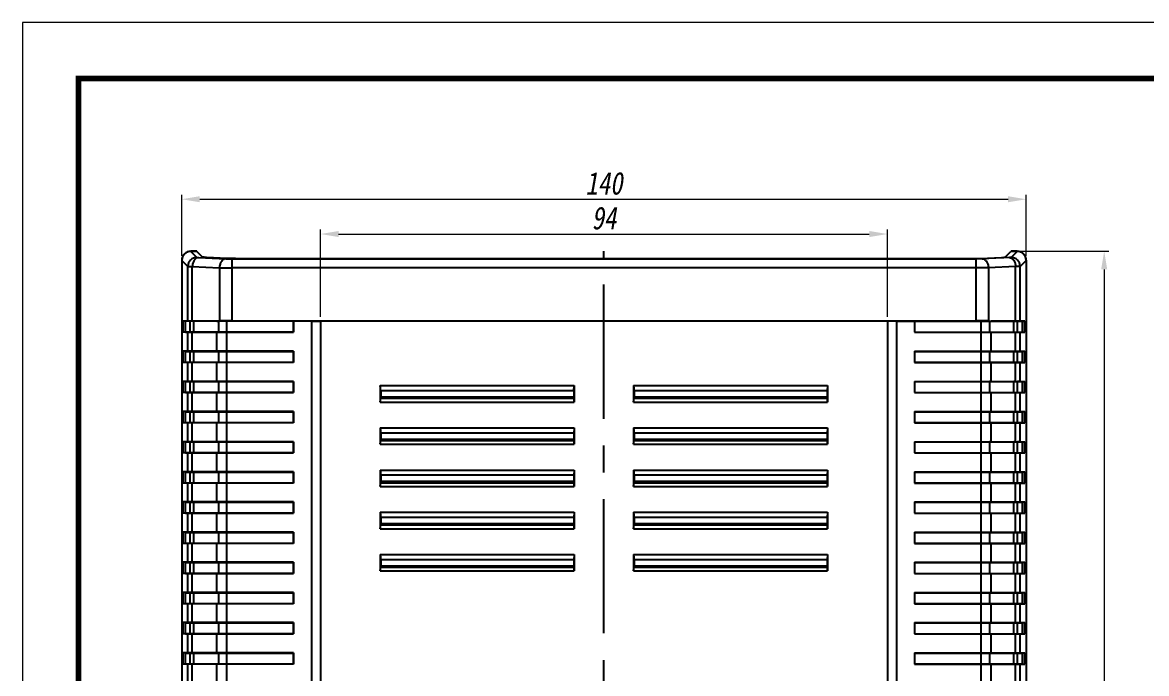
# Model space of a CAD drawing. Header units: millimetres. Extents: x 1518 to 2058, y 69 to 444.
# Drawn here: x 1518.2 to 1704.6, y 335.9 to 443.8 of the extents above; entities that cross this region are included whole.
import ezdxf

# ---------------------------------------------------------------- set-up
doc = ezdxf.new("R2010")
doc.units = ezdxf.units.MM
doc.linetypes.add('CENTER', pattern=[50.8, 31.75, -6.35, 6.35, -6.35])
doc.layers.add('06___PRT_ALL_SURFS', color=7, linetype='Continuous')
doc.layers.add('dim', color=82, linetype='Continuous', lineweight=9)
doc.layers.add('from', color=7, linetype='Continuous', lineweight=13)
doc.styles.add('wuwei', font='simsun.ttc', dxfattribs={"width": 0.8, "oblique": 10})
doc.dimstyles.new('wuwei', dxfattribs={"dimscale": 1.5, "dimtxt": 2.5, "dimasz": 1.5, "dimexe": 0.3, "dimexo": 0.3, "dimgap": 0.5, "dimtad": 1, "dimdsep": 46, "dimtxsty": 'wuwei', "dimcen": 0, "dimclrd": 42, "dimclre": 82, "dimclrt": 82, "dimazin": 2, "dimtfac": 1, "dimtofl": 0, "dimtmove": 0, "dimatfit": 3, "dimfxl": 0, "dimlwd": 5, "dimlwe": 5, "dimarcsym": 0})

# ---------------------------------------------------------------- blocks, each defined once
blk = doc.blocks.new('*D28')
at = {"layer": 'Defpoints', "color": 0}
for p in [(1684.62, 414.54), (1544.62, 404.42), (1684.62, 404.42)]:
    blk.add_point(p, dxfattribs=at)
at = {"layer": 'dim', "color": 82, "lineweight": 5}
for p, q in [((1544.62, 405.17), (1544.62, 415.29)), ((1684.62, 405.17), (1684.62, 415.29))]:
    blk.add_line(p, q, dxfattribs=at)
at = {"layer": 'dim', "color": 42, "lineweight": 5}
blk.add_line((1547.62, 414.54), (1681.62, 414.54), dxfattribs=at)
at = {"layer": 'dim', "color": 42}
for points in [[(1547.62, 415.04), (1547.62, 414.04), (1544.62, 414.54)], [(1681.62, 415.04), (1681.62, 414.04), (1684.62, 414.54)]]:
    blk.add_solid(points, dxfattribs=at)
at = {"layer": 'dim', "color": 82, "insert": (1614.62, 417.16), "char_height": 3.75, "attachment_point": 5, "style": 'wuwei'}
blk.add_mtext('140', dxfattribs=at)
blk = doc.blocks.new('*D29')
at = {"layer": 'Defpoints', "color": 0}
for p in [(1682.13, 405.91), (1682.13, 235.91), (1697.56, 235.91)]:
    blk.add_point(p, dxfattribs=at)
at = {"layer": 'dim', "color": 82, "lineweight": 5}
for p, q in [((1682.88, 405.91), (1698.31, 405.91)), ((1682.88, 235.91), (1698.31, 235.91))]:
    blk.add_line(p, q, dxfattribs=at)
at = {"layer": 'dim', "color": 42, "lineweight": 5}
blk.add_line((1697.56, 402.91), (1697.56, 238.91), dxfattribs=at)
at = {"layer": 'dim', "color": 42}
for points in [[(1697.06, 402.91), (1698.06, 402.91), (1697.56, 405.91)], [(1697.06, 238.91), (1698.06, 238.91), (1697.56, 235.91)]]:
    blk.add_solid(points, dxfattribs=at)
at = {"layer": 'dim', "color": 82, "insert": (1694.93, 320.91), "char_height": 3.75, "attachment_point": 5, "rotation": 90, "style": 'wuwei'}
blk.add_mtext('170', dxfattribs=at)
blk = doc.blocks.new('*D31')
at = {"layer": 'Defpoints', "color": 0}
for p in [(1661.62, 408.77), (1567.62, 394.31), (1661.62, 394.31)]:
    blk.add_point(p, dxfattribs=at)
at = {"layer": 'dim', "color": 82, "lineweight": 5}
for p, q in [((1567.62, 395.06), (1567.62, 409.52)), ((1661.62, 395.06), (1661.62, 409.52))]:
    blk.add_line(p, q, dxfattribs=at)
at = {"layer": 'dim', "color": 42, "lineweight": 5}
blk.add_line((1570.62, 408.77), (1658.62, 408.77), dxfattribs=at)
at = {"layer": 'dim', "color": 42}
for points in [[(1570.62, 409.27), (1570.62, 408.27), (1567.62, 408.77)], [(1658.62, 409.27), (1658.62, 408.27), (1661.62, 408.77)]]:
    blk.add_solid(points, dxfattribs=at)
at = {"layer": 'dim', "color": 82, "insert": (1614.62, 411.4), "char_height": 3.75, "attachment_point": 5, "style": 'wuwei'}
blk.add_mtext('94', dxfattribs=at)

msp = doc.modelspace()

# ---------------------------------------------------------------- linework, layer by layer
at = {"color": 7, "linetype": 'Continuous'}
for p, q in [((1544.625, 404.416), (1544.625, 237.413)), ((1544.647, 404.394), (1545.639, 403.402)), ((1544.647, 404.394), (1544.647, 237.435)), ((1547.123, 405.914), (1546.123, 405.914)), ((1547.144, 405.893), (1546.145, 405.893)), ((1546.145, 405.893), (1547.137, 404.9)), ((1548.094, 404.942), (1547.144, 405.893)), ((1681.155, 404.942), (1682.105, 405.893)), ((1683.105, 405.893), (1682.105, 405.893)), ((1683.105, 405.893), (1682.112, 404.9)), ((1683.126, 405.914), (1682.127, 405.914)), ((1684.603, 404.394), (1683.611, 403.402)), ((1684.603, 404.394), (1684.603, 237.435)), ((1684.625, 404.416), (1684.625, 237.413))]:
    msp.add_line(p, q, dxfattribs=at)
for centre, major_axis, start_param, end_param in [((1546.126, 404.413), (-1.063, 1.063), 5.4987385, 7.0676321), ((1546.148, 404.391), (-1.063, 1.063), -0.7844468, 0.7844468), ((1683.102, 404.391), (1.063, 1.063), -0.7844468, 0.7844468), ((1683.123, 404.413), (1.063, 1.063), -0.4705531, 0.7844468), ((1683.123, 404.413), (1.063, 1.063), -0.7844468, -0.4705531)]:
    msp.add_ellipse(centre, major_axis=major_axis, ratio=0.9980992, start_param=start_param, end_param=end_param, dxfattribs=at)
at = {"layer": '06___PRT_ALL_SURFS', "color": 7, "linetype": 'Continuous'}
for p, q in [((1547.414, 404.874), (1551.922, 404.685)), ((1552.182, 404.738), (1548.71, 404.883)), ((1552.959, 404.667), (1676.291, 404.667)), ((1552.959, 404.667), (1552.959, 394.402)), ((1553.566, 404.714), (1675.683, 404.714)), ((1676.291, 404.667), (1676.291, 394.402)), ((1677.067, 404.738), (1680.539, 404.883)), ((1681.836, 404.874), (1677.328, 404.685)), ((1545.639, 394.349), (1545.639, 403.402)), ((1546.377, 403.375), (1550.885, 403.187)), ((1546.377, 394.35), (1546.377, 403.375)), ((1550.885, 403.187), (1550.885, 394.357)), ((1676.291, 403.169), (1552.959, 403.169)), ((1682.873, 403.375), (1678.365, 403.187)), ((1678.365, 403.187), (1678.365, 394.357)), ((1682.873, 394.35), (1682.873, 403.375)), ((1683.611, 394.349), (1683.611, 403.402)), ((1550.433, 394.35), (1544.843, 394.349)), ((1545.243, 394.314), (1544.843, 394.349)), ((1544.843, 392.479), (1544.843, 394.349)), ((1563.125, 394.314), (1545.243, 394.314)), ((1545.243, 392.514), (1545.243, 394.314)), ((1546.038, 394.314), (1545.639, 394.349)), ((1546.038, 392.514), (1546.038, 394.314)), ((1546.653, 394.314), (1546.375, 394.35)), ((1546.653, 392.514), (1546.653, 394.314)), ((1550.711, 394.314), (1550.433, 394.35)), ((1550.711, 394.314), (1550.711, 392.514)), ((1552.094, 247.438), (1552.094, 394.391)), ((1552.959, 394.402), (1676.291, 394.402)), ((1563.125, 394.314), (1563.16, 394.349)), ((1563.125, 394.314), (1563.125, 392.514)), ((1566.125, 394.349), (1563.16, 394.349)), ((1563.16, 394.349), (1563.16, 392.479)), ((1566.125, 394.349), (1567.625, 394.314)), ((1566.125, 394.349), (1566.125, 247.479)), ((1661.625, 394.314), (1567.625, 394.314)), ((1567.625, 394.314), (1567.625, 247.514)), ((1663.125, 394.349), (1661.625, 394.314)), ((1661.625, 394.314), (1661.625, 247.514)), ((1663.125, 394.349), (1666.09, 394.349)), ((1663.125, 394.349), (1663.125, 247.479)), ((1666.125, 394.314), (1666.09, 394.349)), ((1666.09, 394.349), (1666.09, 392.479)), ((1666.125, 394.314), (1684.007, 394.314)), ((1666.125, 394.314), (1666.125, 392.514)), ((1677.156, 247.438), (1677.156, 394.391)), ((1678.539, 394.314), (1678.817, 394.35)), ((1678.539, 394.314), (1678.539, 392.514)), ((1684.407, 394.349), (1678.817, 394.35)), ((1682.597, 394.314), (1682.875, 394.35)), ((1682.597, 392.514), (1682.597, 394.314)), ((1683.212, 394.314), (1683.611, 394.349)), ((1683.212, 392.514), (1683.212, 394.314)), ((1684.007, 394.314), (1684.407, 394.349)), ((1684.007, 392.514), (1684.007, 394.314)), ((1684.407, 392.479), (1684.407, 394.349)), ((1545.243, 392.514), (1544.843, 392.479)), ((1546.376, 392.479), (1544.843, 392.479)), ((1545.243, 392.514), (1563.125, 392.514)), ((1546.038, 392.514), (1545.639, 392.479)), ((1545.639, 389.349), (1545.639, 392.479)), ((1546.653, 392.514), (1546.376, 392.479)), ((1563.16, 392.479), (1546.376, 392.479)), ((1546.376, 389.349), (1546.376, 392.479)), ((1550.711, 392.514), (1550.434, 392.479)), ((1550.434, 389.349), (1550.434, 392.479)), ((1563.125, 392.514), (1563.16, 392.479)), ((1666.125, 392.514), (1666.09, 392.479)), ((1666.09, 392.479), (1682.873, 392.479)), ((1666.125, 392.514), (1684.007, 392.514)), ((1678.539, 392.514), (1678.815, 392.479)), ((1678.815, 389.349), (1678.815, 392.479)), ((1682.597, 392.514), (1682.873, 392.479)), ((1682.873, 392.479), (1684.407, 392.479)), ((1682.873, 389.349), (1682.873, 392.479)), ((1683.212, 392.514), (1683.611, 392.479)), ((1683.611, 389.349), (1683.611, 392.479)), ((1684.007, 392.514), (1684.407, 392.479)), ((1546.376, 389.349), (1544.843, 389.349)), ((1545.243, 389.314), (1544.843, 389.349)), ((1544.843, 387.479), (1544.843, 389.349)), ((1545.243, 389.314), (1563.125, 389.314)), ((1545.243, 387.514), (1545.243, 389.314)), ((1545.639, 389.349), (1546.038, 389.314)), ((1546.038, 387.514), (1546.038, 389.314)), ((1563.16, 389.349), (1546.376, 389.349)), ((1546.376, 389.349), (1546.653, 389.314)), ((1546.653, 387.514), (1546.653, 389.314)), ((1550.434, 389.349), (1550.711, 389.314)), ((1550.711, 389.314), (1550.711, 387.514)), ((1563.16, 389.349), (1563.125, 389.314)), ((1563.125, 389.314), (1563.125, 387.514)), ((1563.16, 389.349), (1563.16, 387.479)), ((1666.09, 389.349), (1666.125, 389.314)), ((1666.09, 389.349), (1682.873, 389.349)), ((1666.09, 389.349), (1666.09, 387.479)), ((1666.125, 389.314), (1684.007, 389.314)), ((1666.125, 389.314), (1666.125, 387.514)), ((1678.815, 389.349), (1678.539, 389.314)), ((1678.539, 389.314), (1678.539, 387.514)), ((1682.873, 389.349), (1682.597, 389.314)), ((1682.597, 387.514), (1682.597, 389.314)), ((1682.873, 389.349), (1684.407, 389.349)), ((1683.611, 389.349), (1683.212, 389.314)), ((1683.212, 387.514), (1683.212, 389.314)), ((1684.007, 389.314), (1684.407, 389.349)), ((1684.007, 387.514), (1684.007, 389.314)), ((1684.407, 387.479), (1684.407, 389.349)), ((1545.243, 387.514), (1544.843, 387.479)), ((1546.376, 387.479), (1544.843, 387.479)), ((1545.243, 387.514), (1563.125, 387.514)), ((1546.038, 387.514), (1545.639, 387.479)), ((1545.639, 384.349), (1545.639, 387.479)), ((1546.653, 387.514), (1546.376, 387.479)), ((1563.16, 387.479), (1546.376, 387.479)), ((1546.376, 384.349), (1546.376, 387.479)), ((1550.711, 387.514), (1550.434, 387.479)), ((1550.434, 384.349), (1550.434, 387.479)), ((1563.125, 387.514), (1563.16, 387.479)), ((1666.125, 387.514), (1666.09, 387.479)), ((1666.09, 387.479), (1682.873, 387.479)), ((1666.125, 387.514), (1684.007, 387.514)), ((1678.539, 387.514), (1678.815, 387.479)), ((1678.815, 384.349), (1678.815, 387.479)), ((1682.597, 387.514), (1682.873, 387.479)), ((1682.873, 384.349), (1682.873, 387.479)), ((1682.873, 387.479), (1684.407, 387.479)), ((1683.212, 387.514), (1683.611, 387.479)), ((1683.611, 384.349), (1683.611, 387.479)), ((1684.007, 387.514), (1684.407, 387.479)), ((1546.376, 384.349), (1544.843, 384.349)), ((1545.243, 384.314), (1544.843, 384.349)), ((1544.843, 382.479), (1544.843, 384.349)), ((1545.243, 384.314), (1563.125, 384.314)), ((1545.243, 382.514), (1545.243, 384.314)), ((1545.639, 384.349), (1546.038, 384.314)), ((1546.038, 382.514), (1546.038, 384.314)), ((1563.16, 384.349), (1546.376, 384.349)), ((1546.376, 384.349), (1546.653, 384.314)), ((1546.653, 382.514), (1546.653, 384.314)), ((1550.434, 384.349), (1550.711, 384.314)), ((1550.711, 384.314), (1550.711, 382.514)), ((1563.16, 384.349), (1563.125, 384.314)), ((1563.125, 384.314), (1563.125, 382.514)), ((1563.16, 384.349), (1563.16, 382.479)), ((1666.09, 384.349), (1666.125, 384.314)), ((1666.09, 384.349), (1682.873, 384.349)), ((1666.09, 384.349), (1666.09, 382.479)), ((1666.125, 384.314), (1684.007, 384.314)), ((1666.125, 384.314), (1666.125, 382.514)), ((1678.815, 384.349), (1678.539, 384.314)), ((1678.539, 384.314), (1678.539, 382.514)), ((1682.873, 384.349), (1682.597, 384.314)), ((1682.597, 382.514), (1682.597, 384.314)), ((1682.873, 384.349), (1684.407, 384.349)), ((1683.611, 384.349), (1683.212, 384.314)), ((1683.212, 382.514), (1683.212, 384.314)), ((1684.007, 384.314), (1684.407, 384.349)), ((1684.007, 382.514), (1684.007, 384.314)), ((1684.407, 382.479), (1684.407, 384.349)), ((1545.243, 382.514), (1544.843, 382.479)), ((1546.376, 382.479), (1544.843, 382.479)), ((1545.243, 382.514), (1563.125, 382.514)), ((1546.038, 382.514), (1545.639, 382.479)), ((1545.639, 379.349), (1545.639, 382.479)), ((1546.653, 382.514), (1546.376, 382.479)), ((1563.16, 382.479), (1546.376, 382.479)), ((1546.376, 379.349), (1546.376, 382.479)), ((1550.711, 382.514), (1550.434, 382.479)), ((1550.434, 379.349), (1550.434, 382.479)), ((1563.125, 382.514), (1563.16, 382.479)), ((1577.546, 383.646), (1609.704, 383.646)), ((1577.625, 382.78), (1577.546, 383.646)), ((1577.546, 383.646), (1577.546, 380.914)), ((1609.625, 382.78), (1577.625, 382.78)), ((1577.625, 382.78), (1577.625, 381.78)), ((1609.625, 382.78), (1609.704, 383.646)), ((1609.625, 382.78), (1609.625, 381.78)), ((1609.704, 383.646), (1609.704, 380.914)), ((1619.546, 383.646), (1651.704, 383.646)), ((1619.546, 383.646), (1619.625, 382.78)), ((1619.546, 383.646), (1619.546, 380.914)), ((1651.625, 382.78), (1619.625, 382.78)), ((1619.625, 382.78), (1619.625, 381.78)), ((1651.704, 383.646), (1651.625, 382.78)), ((1651.625, 382.78), (1651.625, 381.78)), ((1651.704, 383.646), (1651.704, 380.914)), ((1666.125, 382.514), (1666.09, 382.479)), ((1666.09, 382.479), (1682.873, 382.479)), ((1666.125, 382.514), (1684.007, 382.514)), ((1678.539, 382.514), (1678.815, 382.479)), ((1678.815, 379.349), (1678.815, 382.479)), ((1682.597, 382.514), (1682.873, 382.479)), ((1682.873, 379.349), (1682.873, 382.479)), ((1682.873, 382.479), (1684.407, 382.479)), ((1683.212, 382.514), (1683.611, 382.479)), ((1683.611, 379.349), (1683.611, 382.479)), ((1684.007, 382.514), (1684.407, 382.479)), ((1577.546, 380.914), (1577.625, 381.78)), ((1577.546, 380.914), (1609.704, 380.914)), ((1577.625, 381.492), (1577.612, 381.636)), ((1577.625, 381.78), (1609.625, 381.78)), ((1609.625, 381.492), (1577.625, 381.492)), ((1609.704, 380.914), (1609.625, 381.78)), ((1609.625, 381.492), (1609.638, 381.636)), ((1619.546, 380.914), (1619.625, 381.78)), ((1619.546, 380.914), (1651.704, 380.914)), ((1619.625, 381.492), (1619.612, 381.636)), ((1619.625, 381.78), (1651.625, 381.78)), ((1651.651, 381.492), (1619.625, 381.492)), ((1651.704, 380.914), (1651.625, 381.78)), ((1546.376, 379.349), (1544.843, 379.349)), ((1545.243, 379.314), (1544.843, 379.349)), ((1544.843, 377.479), (1544.843, 379.349)), ((1545.243, 379.314), (1563.125, 379.314)), ((1545.243, 377.514), (1545.243, 379.314)), ((1545.639, 379.349), (1546.038, 379.314)), ((1546.038, 377.514), (1546.038, 379.314)), ((1563.16, 379.349), (1546.376, 379.349)), ((1546.376, 379.349), (1546.653, 379.314)), ((1546.653, 377.514), (1546.653, 379.314)), ((1550.434, 379.349), (1550.711, 379.314)), ((1550.711, 379.314), (1550.711, 377.514)), ((1563.16, 379.349), (1563.125, 379.314)), ((1563.125, 379.314), (1563.125, 377.514)), ((1563.16, 379.349), (1563.16, 377.479)), ((1666.09, 379.349), (1666.125, 379.314)), ((1666.09, 379.349), (1682.873, 379.349)), ((1666.09, 379.349), (1666.09, 377.479)), ((1666.125, 379.314), (1684.007, 379.314)), ((1666.125, 379.314), (1666.125, 377.514)), ((1678.815, 379.349), (1678.539, 379.314)), ((1678.539, 379.314), (1678.539, 377.514)), ((1682.873, 379.349), (1682.597, 379.314)), ((1682.597, 377.514), (1682.597, 379.314)), ((1682.873, 379.349), (1684.407, 379.349)), ((1683.611, 379.349), (1683.212, 379.314)), ((1683.212, 377.514), (1683.212, 379.314)), ((1684.007, 379.314), (1684.407, 379.349)), ((1684.007, 377.514), (1684.007, 379.314)), ((1684.407, 377.479), (1684.407, 379.349)), ((1545.243, 377.514), (1544.843, 377.479)), ((1546.376, 377.479), (1544.843, 377.479)), ((1545.243, 377.514), (1563.125, 377.514)), ((1546.038, 377.514), (1545.639, 377.479)), ((1545.639, 374.349), (1545.639, 377.479)), ((1546.653, 377.514), (1546.376, 377.479)), ((1563.16, 377.479), (1546.376, 377.479)), ((1546.376, 374.349), (1546.376, 377.479)), ((1550.711, 377.514), (1550.434, 377.479)), ((1550.434, 374.349), (1550.434, 377.479)), ((1563.125, 377.514), (1563.16, 377.479)), ((1577.546, 376.646), (1609.704, 376.646)), ((1577.546, 376.646), (1577.625, 375.78)), ((1577.546, 376.646), (1577.546, 373.914)), ((1609.704, 376.646), (1609.625, 375.78)), ((1609.704, 376.646), (1609.704, 373.914)), ((1619.546, 376.646), (1651.704, 376.646)), ((1619.546, 376.646), (1619.625, 375.78)), ((1619.546, 376.646), (1619.546, 373.914)), ((1651.704, 376.646), (1651.625, 375.78)), ((1651.704, 376.646), (1651.704, 373.914)), ((1666.125, 377.514), (1666.09, 377.479)), ((1666.09, 377.479), (1682.873, 377.479)), ((1666.125, 377.514), (1684.007, 377.514)), ((1678.539, 377.514), (1678.815, 377.479)), ((1678.815, 374.349), (1678.815, 377.479)), ((1682.597, 377.514), (1682.873, 377.479)), ((1682.873, 374.349), (1682.873, 377.479)), ((1682.873, 377.479), (1684.407, 377.479)), ((1683.212, 377.514), (1683.611, 377.479)), ((1683.611, 374.349), (1683.611, 377.479)), ((1684.007, 377.514), (1684.407, 377.479)), ((1577.546, 373.914), (1577.625, 374.78)), ((1577.625, 374.492), (1577.612, 374.636)), ((1609.625, 375.78), (1577.625, 375.78)), ((1577.625, 375.78), (1577.625, 374.78)), ((1577.625, 374.78), (1609.625, 374.78)), ((1609.625, 375.78), (1609.625, 374.78)), ((1609.704, 373.914), (1609.625, 374.78)), ((1619.546, 373.914), (1619.625, 374.78)), ((1619.625, 374.492), (1619.612, 374.636)), ((1651.625, 375.78), (1619.625, 375.78)), ((1619.625, 375.78), (1619.625, 374.78)), ((1619.625, 374.78), (1651.625, 374.78)), ((1651.625, 375.78), (1651.625, 374.78)), ((1651.704, 373.914), (1651.625, 374.78)), ((1546.376, 374.349), (1544.843, 374.349)), ((1545.243, 374.314), (1544.843, 374.349)), ((1544.843, 372.479), (1544.843, 374.349)), ((1545.243, 374.314), (1563.125, 374.314)), ((1545.243, 372.514), (1545.243, 374.314)), ((1545.639, 374.349), (1546.038, 374.314)), ((1546.038, 372.514), (1546.038, 374.314)), ((1563.16, 374.349), (1546.376, 374.349)), ((1546.376, 374.349), (1546.653, 374.314)), ((1546.653, 372.514), (1546.653, 374.314)), ((1550.434, 374.349), (1550.711, 374.314)), ((1550.711, 374.314), (1550.711, 372.514)), ((1563.16, 374.349), (1563.125, 374.314)), ((1563.125, 374.314), (1563.125, 372.514)), ((1563.16, 374.349), (1563.16, 372.479)), ((1577.546, 373.914), (1609.704, 373.914)), ((1609.651, 374.492), (1577.625, 374.492)), ((1619.546, 373.914), (1651.704, 373.914)), ((1651.651, 374.492), (1619.625, 374.492)), ((1666.09, 374.349), (1666.125, 374.314)), ((1666.09, 374.349), (1682.873, 374.349)), ((1666.09, 374.349), (1666.09, 372.479)), ((1666.125, 374.314), (1684.007, 374.314)), ((1666.125, 374.314), (1666.125, 372.514)), ((1678.815, 374.349), (1678.539, 374.314)), ((1678.539, 374.314), (1678.539, 372.514)), ((1682.873, 374.349), (1682.597, 374.314)), ((1682.597, 372.514), (1682.597, 374.314)), ((1682.873, 374.349), (1684.407, 374.349)), ((1683.611, 374.349), (1683.212, 374.314)), ((1683.212, 372.514), (1683.212, 374.314)), ((1684.007, 374.314), (1684.407, 374.349)), ((1684.007, 372.514), (1684.007, 374.314)), ((1684.407, 372.479), (1684.407, 374.349)), ((1545.243, 372.514), (1544.843, 372.479)), ((1546.376, 372.479), (1544.843, 372.479)), ((1545.243, 372.514), (1563.125, 372.514)), ((1546.038, 372.514), (1545.639, 372.479)), ((1545.639, 369.349), (1545.639, 372.479)), ((1546.653, 372.514), (1546.376, 372.479)), ((1563.16, 372.479), (1546.376, 372.479)), ((1546.376, 369.349), (1546.376, 372.479)), ((1550.711, 372.514), (1550.434, 372.479)), ((1550.434, 369.349), (1550.434, 372.479)), ((1563.125, 372.514), (1563.16, 372.479)), ((1666.125, 372.514), (1666.09, 372.479)), ((1666.09, 372.479), (1682.873, 372.479)), ((1666.125, 372.514), (1684.007, 372.514)), ((1678.539, 372.514), (1678.815, 372.479)), ((1678.815, 369.349), (1678.815, 372.479)), ((1682.597, 372.514), (1682.873, 372.479)), ((1682.873, 369.349), (1682.873, 372.479)), ((1682.873, 372.479), (1684.407, 372.479)), ((1683.212, 372.514), (1683.611, 372.479)), ((1683.611, 369.349), (1683.611, 372.479)), ((1684.007, 372.514), (1684.407, 372.479)), ((1546.376, 369.349), (1544.843, 369.349)), ((1545.243, 369.314), (1544.843, 369.349)), ((1544.843, 367.479), (1544.843, 369.349)), ((1545.243, 369.314), (1563.125, 369.314)), ((1545.243, 367.514), (1545.243, 369.314)), ((1545.639, 369.349), (1546.038, 369.314)), ((1546.038, 367.514), (1546.038, 369.314)), ((1563.16, 369.349), (1546.376, 369.349)), ((1546.376, 369.349), (1546.653, 369.314)), ((1546.653, 367.514), (1546.653, 369.314)), ((1550.434, 369.349), (1550.711, 369.314)), ((1550.711, 369.314), (1550.711, 367.514)), ((1563.16, 369.349), (1563.125, 369.314)), ((1563.125, 369.314), (1563.125, 367.514)), ((1563.16, 369.349), (1563.16, 367.479)), ((1577.546, 369.646), (1609.704, 369.646)), ((1577.546, 369.646), (1577.625, 368.78)), ((1577.546, 369.646), (1577.546, 366.914)), ((1609.704, 369.646), (1609.625, 368.78)), ((1609.704, 369.646), (1609.704, 366.914)), ((1619.546, 369.646), (1651.704, 369.646)), ((1619.546, 369.646), (1619.625, 368.78)), ((1619.546, 369.646), (1619.546, 366.914)), ((1651.704, 369.646), (1651.625, 368.78)), ((1651.704, 369.646), (1651.704, 366.914)), ((1666.09, 369.349), (1666.125, 369.314)), ((1666.09, 369.349), (1682.873, 369.349)), ((1666.09, 369.349), (1666.09, 367.479)), ((1666.125, 369.314), (1684.007, 369.314)), ((1666.125, 369.314), (1666.125, 367.514)), ((1678.815, 369.349), (1678.539, 369.314)), ((1678.539, 369.314), (1678.539, 367.514)), ((1682.873, 369.349), (1682.597, 369.314)), ((1682.597, 367.514), (1682.597, 369.314)), ((1682.873, 369.349), (1684.407, 369.349)), ((1683.611, 369.349), (1683.212, 369.314)), ((1683.212, 367.514), (1683.212, 369.314)), ((1684.007, 369.314), (1684.407, 369.349)), ((1684.007, 367.514), (1684.007, 369.314)), ((1684.407, 367.479), (1684.407, 369.349)), ((1545.243, 367.514), (1544.843, 367.479)), ((1546.376, 367.479), (1544.843, 367.479)), ((1545.243, 367.514), (1563.125, 367.514)), ((1546.038, 367.514), (1545.639, 367.479)), ((1545.639, 364.349), (1545.639, 367.479)), ((1546.653, 367.514), (1546.376, 367.479)), ((1563.16, 367.479), (1546.376, 367.479)), ((1546.376, 364.349), (1546.376, 367.479)), ((1550.711, 367.514), (1550.434, 367.479)), ((1550.434, 364.349), (1550.434, 367.479)), ((1563.125, 367.514), (1563.16, 367.479)), ((1577.546, 366.914), (1577.625, 367.78)), ((1577.625, 367.492), (1577.612, 367.636)), ((1609.625, 368.78), (1577.625, 368.78)), ((1577.625, 368.78), (1577.625, 367.78)), ((1577.625, 367.78), (1609.625, 367.78)), ((1609.651, 367.492), (1577.625, 367.492)), ((1609.625, 368.78), (1609.625, 367.78)), ((1609.704, 366.914), (1609.625, 367.78)), ((1619.546, 366.914), (1619.625, 367.78)), ((1619.625, 367.492), (1619.612, 367.636)), ((1651.625, 368.78), (1619.625, 368.78)), ((1619.625, 368.78), (1619.625, 367.78)), ((1619.625, 367.78), (1651.625, 367.78)), ((1651.651, 367.492), (1619.625, 367.492)), ((1651.625, 368.78), (1651.625, 367.78)), ((1651.704, 366.914), (1651.625, 367.78)), ((1666.125, 367.514), (1666.09, 367.479)), ((1666.09, 367.479), (1682.873, 367.479)), ((1666.125, 367.514), (1684.007, 367.514)), ((1678.539, 367.514), (1678.815, 367.479)), ((1678.815, 364.349), (1678.815, 367.479)), ((1682.597, 367.514), (1682.873, 367.479)), ((1682.873, 364.349), (1682.873, 367.479)), ((1682.873, 367.479), (1684.407, 367.479)), ((1683.212, 367.514), (1683.611, 367.479)), ((1683.611, 364.349), (1683.611, 367.479)), ((1684.007, 367.514), (1684.407, 367.479)), ((1577.546, 366.914), (1609.704, 366.914)), ((1619.546, 366.914), (1651.704, 366.914)), ((1546.376, 364.349), (1544.843, 364.349)), ((1545.243, 364.314), (1544.843, 364.349)), ((1544.843, 362.479), (1544.843, 364.349)), ((1545.243, 364.314), (1563.125, 364.314)), ((1545.243, 362.514), (1545.243, 364.314)), ((1545.639, 364.349), (1546.038, 364.314)), ((1546.038, 362.514), (1546.038, 364.314)), ((1563.16, 364.349), (1546.376, 364.349)), ((1546.376, 364.349), (1546.653, 364.314)), ((1546.653, 362.514), (1546.653, 364.314)), ((1550.434, 364.349), (1550.711, 364.314)), ((1550.711, 364.314), (1550.711, 362.514)), ((1563.16, 364.349), (1563.125, 364.314)), ((1563.125, 364.314), (1563.125, 362.514)), ((1563.16, 364.349), (1563.16, 362.479)), ((1666.09, 364.349), (1666.125, 364.314)), ((1666.09, 364.349), (1666.09, 362.479)), ((1666.09, 364.349), (1682.873, 364.349)), ((1666.125, 364.314), (1666.125, 362.514)), ((1666.125, 364.314), (1684.007, 364.314)), ((1678.815, 364.349), (1678.539, 364.314)), ((1678.539, 364.314), (1678.539, 362.514)), ((1682.873, 364.349), (1682.597, 364.314)), ((1682.597, 362.514), (1682.597, 364.314)), ((1682.873, 364.349), (1684.407, 364.349)), ((1683.611, 364.349), (1683.212, 364.314)), ((1683.212, 362.514), (1683.212, 364.314)), ((1684.007, 364.314), (1684.407, 364.349)), ((1684.007, 362.514), (1684.007, 364.314)), ((1684.407, 362.479), (1684.407, 364.349)), ((1545.243, 362.514), (1544.843, 362.479)), ((1546.376, 362.479), (1544.843, 362.479)), ((1545.243, 362.514), (1563.125, 362.514)), ((1546.038, 362.514), (1545.639, 362.479)), ((1545.639, 359.349), (1545.639, 362.479)), ((1546.653, 362.514), (1546.376, 362.479)), ((1563.16, 362.479), (1546.376, 362.479)), ((1546.376, 359.349), (1546.376, 362.479)), ((1550.711, 362.514), (1550.434, 362.479)), ((1550.434, 359.349), (1550.434, 362.479)), ((1563.125, 362.514), (1563.16, 362.479)), ((1577.546, 362.646), (1609.704, 362.646)), ((1577.546, 362.646), (1577.625, 361.78)), ((1577.546, 362.646), (1577.546, 359.914)), ((1609.625, 361.78), (1577.625, 361.78)), ((1577.625, 361.78), (1577.625, 360.78)), ((1609.704, 362.646), (1609.625, 361.78)), ((1609.625, 361.78), (1609.625, 360.78)), ((1609.704, 362.646), (1609.704, 359.914)), ((1619.546, 362.646), (1651.704, 362.646)), ((1619.546, 362.646), (1619.625, 361.78)), ((1619.546, 362.646), (1619.546, 359.914)), ((1651.625, 361.78), (1619.625, 361.78)), ((1619.625, 361.78), (1619.625, 360.78)), ((1651.704, 362.646), (1651.625, 361.78)), ((1651.625, 361.78), (1651.625, 360.78)), ((1651.704, 362.646), (1651.704, 359.914)), ((1666.125, 362.514), (1666.09, 362.479)), ((1666.09, 362.479), (1682.873, 362.479)), ((1666.125, 362.514), (1684.007, 362.514)), ((1678.539, 362.514), (1678.815, 362.479)), ((1678.815, 359.349), (1678.815, 362.479)), ((1682.597, 362.514), (1682.873, 362.479)), ((1682.873, 359.349), (1682.873, 362.479)), ((1682.873, 362.479), (1684.407, 362.479)), ((1683.212, 362.514), (1683.611, 362.479)), ((1683.611, 359.349), (1683.611, 362.479)), ((1684.007, 362.514), (1684.407, 362.479)), ((1577.546, 359.914), (1577.625, 360.78)), ((1577.546, 359.914), (1609.704, 359.914)), ((1577.625, 360.492), (1577.612, 360.636)), ((1577.625, 360.78), (1609.625, 360.78)), ((1609.651, 360.492), (1577.625, 360.492)), ((1609.704, 359.914), (1609.625, 360.78)), ((1619.546, 359.914), (1619.625, 360.78)), ((1619.546, 359.914), (1651.704, 359.914)), ((1619.625, 360.492), (1619.612, 360.636)), ((1619.625, 360.78), (1651.625, 360.78)), ((1651.651, 360.492), (1619.625, 360.492)), ((1651.704, 359.914), (1651.625, 360.78)), ((1546.376, 359.349), (1544.843, 359.349)), ((1545.243, 359.314), (1544.843, 359.349)), ((1544.843, 357.479), (1544.843, 359.349)), ((1545.243, 359.314), (1563.125, 359.314)), ((1545.243, 357.514), (1545.243, 359.314)), ((1545.639, 359.349), (1546.038, 359.314)), ((1546.038, 357.514), (1546.038, 359.314)), ((1563.16, 359.349), (1546.376, 359.349)), ((1546.376, 359.349), (1546.653, 359.314)), ((1546.653, 357.514), (1546.653, 359.314)), ((1550.434, 359.349), (1550.711, 359.314)), ((1550.711, 359.314), (1550.711, 357.514)), ((1563.16, 359.349), (1563.125, 359.314)), ((1563.125, 359.314), (1563.125, 357.514)), ((1563.16, 359.349), (1563.16, 357.479)), ((1666.09, 359.349), (1666.125, 359.314)), ((1666.09, 359.349), (1666.09, 357.479)), ((1666.09, 359.349), (1682.873, 359.349)), ((1666.125, 359.314), (1666.125, 357.514)), ((1666.125, 359.314), (1684.007, 359.314)), ((1678.815, 359.349), (1678.539, 359.314)), ((1678.539, 359.314), (1678.539, 357.514)), ((1682.873, 359.349), (1682.597, 359.314)), ((1682.597, 357.514), (1682.597, 359.314)), ((1682.873, 359.349), (1684.407, 359.349)), ((1683.611, 359.349), (1683.212, 359.314)), ((1683.212, 357.514), (1683.212, 359.314)), ((1684.007, 359.314), (1684.407, 359.349)), ((1684.007, 357.514), (1684.007, 359.314)), ((1684.407, 357.479), (1684.407, 359.349)), ((1545.243, 357.514), (1544.843, 357.479)), ((1546.376, 357.479), (1544.843, 357.479)), ((1545.243, 357.514), (1563.125, 357.514)), ((1546.038, 357.514), (1545.639, 357.479)), ((1545.639, 354.349), (1545.639, 357.479)), ((1546.653, 357.514), (1546.376, 357.479)), ((1563.16, 357.479), (1546.376, 357.479)), ((1546.376, 354.349), (1546.376, 357.479)), ((1550.711, 357.514), (1550.434, 357.479)), ((1550.434, 354.349), (1550.434, 357.479)), ((1563.125, 357.514), (1563.16, 357.479)), ((1666.125, 357.514), (1666.09, 357.479)), ((1666.09, 357.479), (1682.873, 357.479)), ((1666.125, 357.514), (1684.007, 357.514)), ((1678.539, 357.514), (1678.815, 357.479)), ((1678.815, 354.349), (1678.815, 357.479)), ((1682.597, 357.514), (1682.873, 357.479)), ((1682.873, 354.349), (1682.873, 357.479)), ((1682.873, 357.479), (1684.407, 357.479)), ((1683.212, 357.514), (1683.611, 357.479)), ((1683.611, 354.349), (1683.611, 357.479)), ((1684.007, 357.514), (1684.407, 357.479)), ((1546.376, 354.349), (1544.843, 354.349)), ((1545.243, 354.314), (1544.843, 354.349)), ((1544.843, 352.479), (1544.843, 354.349)), ((1545.243, 354.314), (1563.125, 354.314)), ((1545.243, 352.514), (1545.243, 354.314)), ((1545.639, 354.349), (1546.038, 354.314)), ((1546.038, 352.514), (1546.038, 354.314)), ((1563.16, 354.349), (1546.376, 354.349)), ((1546.376, 354.349), (1546.653, 354.314)), ((1546.653, 352.514), (1546.653, 354.314)), ((1550.434, 354.349), (1550.711, 354.314)), ((1550.711, 354.314), (1550.711, 352.514)), ((1563.16, 354.349), (1563.125, 354.314)), ((1563.125, 354.314), (1563.125, 352.514)), ((1563.16, 354.349), (1563.16, 352.479)), ((1577.546, 355.646), (1609.704, 355.646)), ((1577.546, 355.646), (1577.625, 354.78)), ((1577.546, 355.646), (1577.546, 352.914)), ((1609.625, 354.78), (1577.625, 354.78)), ((1577.625, 354.78), (1577.625, 353.78)), ((1609.704, 355.646), (1609.625, 354.78)), ((1609.625, 354.78), (1609.625, 353.78)), ((1609.704, 355.646), (1609.704, 352.914)), ((1619.546, 355.646), (1651.704, 355.646)), ((1619.546, 355.646), (1619.546, 352.914)), ((1619.546, 355.646), (1619.625, 354.78)), ((1651.625, 354.78), (1619.625, 354.78)), ((1619.625, 354.78), (1619.625, 353.78)), ((1651.704, 355.646), (1651.625, 354.78)), ((1651.625, 354.78), (1651.625, 353.78)), ((1651.704, 355.646), (1651.704, 352.914)), ((1666.09, 354.349), (1666.125, 354.314)), ((1666.09, 354.349), (1666.09, 352.479)), ((1666.09, 354.349), (1682.873, 354.349)), ((1666.125, 354.314), (1666.125, 352.514)), ((1666.125, 354.314), (1684.007, 354.314)), ((1678.815, 354.349), (1678.539, 354.314)), ((1678.539, 354.314), (1678.539, 352.514)), ((1682.873, 354.349), (1682.597, 354.314)), ((1682.597, 352.514), (1682.597, 354.314)), ((1682.873, 354.349), (1684.407, 354.349)), ((1683.611, 354.349), (1683.212, 354.314)), ((1683.212, 352.514), (1683.212, 354.314)), ((1684.007, 354.314), (1684.407, 354.349)), ((1684.007, 352.514), (1684.007, 354.314)), ((1684.407, 352.479), (1684.407, 354.349)), ((1545.243, 352.514), (1544.843, 352.479)), ((1546.376, 352.479), (1544.843, 352.479)), ((1545.243, 352.514), (1563.125, 352.514)), ((1546.038, 352.514), (1545.639, 352.479)), ((1545.639, 349.349), (1545.639, 352.479)), ((1546.653, 352.514), (1546.376, 352.479)), ((1563.16, 352.479), (1546.376, 352.479)), ((1546.376, 349.349), (1546.376, 352.479)), ((1550.711, 352.514), (1550.434, 352.479)), ((1550.434, 349.349), (1550.434, 352.479)), ((1563.125, 352.514), (1563.16, 352.479)), ((1577.546, 352.914), (1577.625, 353.78)), ((1577.546, 352.914), (1609.704, 352.914)), ((1577.625, 353.492), (1577.612, 353.636)), ((1577.625, 353.78), (1609.625, 353.78)), ((1609.651, 353.492), (1577.625, 353.492)), ((1609.704, 352.914), (1609.625, 353.78)), ((1619.546, 352.914), (1619.625, 353.78)), ((1619.546, 352.914), (1651.704, 352.914)), ((1619.625, 353.492), (1619.612, 353.636)), ((1619.625, 353.78), (1651.625, 353.78)), ((1651.651, 353.492), (1619.625, 353.492)), ((1651.704, 352.914), (1651.625, 353.78)), ((1666.125, 352.514), (1666.09, 352.479)), ((1666.09, 352.479), (1682.873, 352.479)), ((1666.125, 352.514), (1684.007, 352.514)), ((1678.539, 352.514), (1678.815, 352.479)), ((1678.815, 349.349), (1678.815, 352.479)), ((1682.597, 352.514), (1682.873, 352.479)), ((1682.873, 349.349), (1682.873, 352.479)), ((1682.873, 352.479), (1684.407, 352.479)), ((1683.212, 352.514), (1683.611, 352.479)), ((1683.611, 349.349), (1683.611, 352.479)), ((1684.007, 352.514), (1684.407, 352.479)), ((1546.376, 349.349), (1544.843, 349.349)), ((1545.243, 349.314), (1544.843, 349.349)), ((1544.843, 347.479), (1544.843, 349.349)), ((1545.243, 349.314), (1563.125, 349.314)), ((1545.243, 347.514), (1545.243, 349.314)), ((1545.639, 349.349), (1546.038, 349.314)), ((1546.038, 347.514), (1546.038, 349.314)), ((1563.16, 349.349), (1546.376, 349.349)), ((1546.376, 349.349), (1546.653, 349.314)), ((1546.653, 347.514), (1546.653, 349.314)), ((1550.434, 349.349), (1550.711, 349.314)), ((1550.711, 349.314), (1550.711, 347.514)), ((1563.16, 349.349), (1563.125, 349.314)), ((1563.125, 349.314), (1563.125, 347.514)), ((1563.16, 349.349), (1563.16, 347.479)), ((1666.09, 349.349), (1666.125, 349.314)), ((1666.09, 349.349), (1666.09, 347.479)), ((1666.09, 349.349), (1682.873, 349.349)), ((1666.125, 349.314), (1666.125, 347.514)), ((1666.125, 349.314), (1684.007, 349.314)), ((1678.815, 349.349), (1678.539, 349.314)), ((1678.539, 349.314), (1678.539, 347.514)), ((1682.873, 349.349), (1682.597, 349.314)), ((1682.597, 347.514), (1682.597, 349.314)), ((1682.873, 349.349), (1684.407, 349.349)), ((1683.611, 349.349), (1683.212, 349.314)), ((1683.212, 347.514), (1683.212, 349.314)), ((1684.007, 349.314), (1684.407, 349.349)), ((1684.007, 347.514), (1684.007, 349.314)), ((1684.407, 347.479), (1684.407, 349.349)), ((1545.243, 347.514), (1544.843, 347.479)), ((1546.376, 347.479), (1544.843, 347.479)), ((1545.243, 347.514), (1563.125, 347.514)), ((1546.038, 347.514), (1545.639, 347.479)), ((1545.639, 344.349), (1545.639, 347.479)), ((1546.653, 347.514), (1546.376, 347.479)), ((1563.16, 347.479), (1546.376, 347.479)), ((1546.376, 344.349), (1546.376, 347.479)), ((1550.711, 347.514), (1550.434, 347.479)), ((1550.434, 344.349), (1550.434, 347.479)), ((1563.125, 347.514), (1563.16, 347.479)), ((1666.125, 347.514), (1666.09, 347.479)), ((1666.09, 347.479), (1682.873, 347.479)), ((1666.125, 347.514), (1684.007, 347.514)), ((1678.539, 347.514), (1678.815, 347.479)), ((1678.815, 344.349), (1678.815, 347.479)), ((1682.597, 347.514), (1682.873, 347.479)), ((1682.873, 344.349), (1682.873, 347.479)), ((1682.873, 347.479), (1684.407, 347.479)), ((1683.212, 347.514), (1683.611, 347.479)), ((1683.611, 344.349), (1683.611, 347.479)), ((1684.007, 347.514), (1684.407, 347.479)), ((1546.376, 344.349), (1544.843, 344.349)), ((1545.243, 344.314), (1544.843, 344.349)), ((1544.843, 342.479), (1544.843, 344.349)), ((1545.243, 344.314), (1563.125, 344.314)), ((1545.243, 342.514), (1545.243, 344.314)), ((1545.639, 344.349), (1546.038, 344.314)), ((1546.038, 342.514), (1546.038, 344.314)), ((1563.16, 344.349), (1546.376, 344.349)), ((1546.376, 344.349), (1546.653, 344.314)), ((1546.653, 342.514), (1546.653, 344.314)), ((1550.434, 344.349), (1550.711, 344.314)), ((1550.711, 344.314), (1550.711, 342.514)), ((1563.16, 344.349), (1563.125, 344.314)), ((1563.125, 344.314), (1563.125, 342.514)), ((1563.16, 344.349), (1563.16, 342.479)), ((1666.09, 344.349), (1666.125, 344.314)), ((1666.09, 344.349), (1666.09, 342.479)), ((1666.09, 344.349), (1682.873, 344.349)), ((1666.125, 344.314), (1666.125, 342.514)), ((1666.125, 344.314), (1684.007, 344.314)), ((1678.815, 344.349), (1678.539, 344.314)), ((1678.539, 344.314), (1678.539, 342.514)), ((1682.873, 344.349), (1682.597, 344.314)), ((1682.597, 342.514), (1682.597, 344.314)), ((1682.873, 344.349), (1684.407, 344.349)), ((1683.611, 344.349), (1683.212, 344.314)), ((1683.212, 342.514), (1683.212, 344.314)), ((1684.007, 344.314), (1684.407, 344.349)), ((1684.007, 342.514), (1684.007, 344.314)), ((1684.407, 342.479), (1684.407, 344.349)), ((1545.243, 342.514), (1544.843, 342.479)), ((1546.376, 342.479), (1544.843, 342.479)), ((1545.243, 342.514), (1563.125, 342.514)), ((1546.038, 342.514), (1545.639, 342.479)), ((1545.639, 339.349), (1545.639, 342.479)), ((1546.653, 342.514), (1546.376, 342.479)), ((1563.16, 342.479), (1546.376, 342.479)), ((1546.376, 339.349), (1546.376, 342.479)), ((1550.711, 342.514), (1550.434, 342.479)), ((1550.434, 339.349), (1550.434, 342.479)), ((1563.125, 342.514), (1563.16, 342.479)), ((1666.125, 342.514), (1666.09, 342.479)), ((1666.09, 342.479), (1682.873, 342.479)), ((1666.125, 342.514), (1684.007, 342.514)), ((1678.539, 342.514), (1678.815, 342.479)), ((1678.815, 339.349), (1678.815, 342.479)), ((1682.597, 342.514), (1682.873, 342.479)), ((1682.873, 339.349), (1682.873, 342.479)), ((1682.873, 342.479), (1684.407, 342.479)), ((1683.212, 342.514), (1683.611, 342.479)), ((1683.611, 339.349), (1683.611, 342.479)), ((1684.007, 342.514), (1684.407, 342.479)), ((1546.376, 339.349), (1544.843, 339.349)), ((1545.243, 339.314), (1544.843, 339.349)), ((1544.843, 337.479), (1544.843, 339.349)), ((1545.243, 339.314), (1563.125, 339.314)), ((1545.243, 337.514), (1545.243, 339.314)), ((1545.639, 339.349), (1546.038, 339.314)), ((1546.038, 337.514), (1546.038, 339.314)), ((1563.16, 339.349), (1546.376, 339.349)), ((1546.376, 339.349), (1546.653, 339.314)), ((1546.653, 337.514), (1546.653, 339.314)), ((1550.434, 339.349), (1550.711, 339.314)), ((1550.711, 339.314), (1550.711, 337.514)), ((1563.16, 339.349), (1563.125, 339.314)), ((1563.125, 339.314), (1563.125, 337.514)), ((1563.16, 339.349), (1563.16, 337.479)), ((1666.09, 339.349), (1666.125, 339.314)), ((1666.09, 339.349), (1666.09, 337.479)), ((1666.09, 339.349), (1682.873, 339.349)), ((1666.125, 339.314), (1666.125, 337.514)), ((1666.125, 339.314), (1684.007, 339.314)), ((1678.815, 339.349), (1678.539, 339.314)), ((1678.539, 339.314), (1678.539, 337.514)), ((1682.873, 339.349), (1682.597, 339.314)), ((1682.597, 337.514), (1682.597, 339.314)), ((1682.873, 339.349), (1684.407, 339.349)), ((1683.611, 339.349), (1683.212, 339.314)), ((1683.212, 337.514), (1683.212, 339.314)), ((1684.007, 339.314), (1684.407, 339.349)), ((1684.007, 337.514), (1684.007, 339.314)), ((1684.407, 337.479), (1684.407, 339.349)), ((1545.243, 337.514), (1544.843, 337.479)), ((1546.376, 337.479), (1544.843, 337.479)), ((1545.243, 337.514), (1563.125, 337.514)), ((1546.038, 337.514), (1545.639, 337.479)), ((1545.639, 334.349), (1545.639, 337.479)), ((1546.653, 337.514), (1546.376, 337.479)), ((1563.16, 337.479), (1546.376, 337.479)), ((1546.376, 334.349), (1546.376, 337.479)), ((1550.711, 337.514), (1550.434, 337.479)), ((1550.434, 334.349), (1550.434, 337.479)), ((1563.125, 337.514), (1563.16, 337.479)), ((1666.125, 337.514), (1666.09, 337.479)), ((1666.09, 337.479), (1682.873, 337.479)), ((1666.125, 337.514), (1684.007, 337.514)), ((1678.539, 337.514), (1678.815, 337.479)), ((1678.815, 334.349), (1678.815, 337.479)), ((1682.597, 337.514), (1682.873, 337.479)), ((1682.873, 334.349), (1682.873, 337.479)), ((1682.873, 337.479), (1684.407, 337.479)), ((1683.212, 337.514), (1683.611, 337.479)), ((1683.611, 334.349), (1683.611, 337.479)), ((1684.007, 337.514), (1684.407, 337.479))]:
    msp.add_line(p, q, dxfattribs=at)
at = {"layer": '06___PRT_ALL_SURFS', "color": 1, "linetype": 'CENTER', "ltscale": 0.7}
msp.add_line((1614.625, 235.914), (1614.625, 405.914), dxfattribs=at)
at = {"layer": '06___PRT_ALL_SURFS', "color": 7, "linetype": 'Continuous'}
for centre, radius, start, end in [((1547.141, 403.399), 1.502, 90.12903, 179.87097), ((1682.109, 403.398), 1.502, 0.13084, 89.86916), ((1550.43, 409.101), 14.751, 270.01111, 271.76485), ((1559.548, 109.298), 285.19, 91.4976, 91.74067), ((1669.702, 109.298), 285.19, 88.25933, 88.5024), ((1678.819, 409.101), 14.751, 268.23515, 269.98889)]:
    msp.add_arc(centre, radius, start, end, dxfattribs=at)
for centre, start_param, end_param in [((1552.959, 394.139), 1.5707963, 1.8633349), ((1676.291, 394.139), 1.2782578, 1.5707963)]:
    msp.add_ellipse(centre, major_axis=(3, 0), ratio=0.0874887, start_param=start_param, end_param=end_param, dxfattribs=at)
for points, start_tangent, end_tangent in [([(1547.414, 404.874), (1547.025, 404.746), (1546.692, 404.419), (1546.465, 403.938), (1546.377, 403.375)], (-0.9989655, -0.0454749), (-0.0218045, -0.9997623)), ([(1547.137, 404.9), (1547.176, 404.891), (1547.271, 404.882), (1547.414, 404.874)], (0.7067807, -0.7074327), (0.9991289, -0.0417307)), ([(1548.71, 404.883), (1548.391, 404.9), (1548.181, 404.921), (1548.094, 404.942)], (-0.9991277, 0.0417598), (-0.7071051, 0.7071084)), ([(1551.922, 404.685), (1551.532, 404.558), (1551.2, 404.23), (1550.973, 403.75), (1550.885, 403.187)], (-0.9989655, -0.0454749), (-0.0218043, -0.9997623)), ([(1551.922, 404.685), (1552.228, 404.676), (1552.582, 404.669), (1552.959, 404.667)], (0.999127, -0.0417751), (1, -0.0000034)), ([(1553.566, 404.714), (1553.063, 404.717), (1552.59, 404.725), (1552.182, 404.738)], (-1, 0.0000001), (-0.9991277, 0.0417598)), ([(1675.683, 404.714), (1676.187, 404.717), (1676.66, 404.725), (1677.067, 404.738)], (1, 0.0000001), (0.9991277, 0.0417598)), ([(1677.328, 404.685), (1677.022, 404.676), (1676.667, 404.669), (1676.291, 404.667)], (-0.999127, -0.0417751), (-1, -0.0000034)), ([(1677.328, 404.685), (1677.717, 404.558), (1678.05, 404.23), (1678.277, 403.75), (1678.365, 403.187)], (0.9989655, -0.0454749), (0.0218043, -0.9997623)), ([(1680.539, 404.883), (1680.859, 404.9), (1681.069, 404.921), (1681.155, 404.942)], (0.9991277, 0.0417598), (0.7071051, 0.7071084)), ([(1682.112, 404.9), (1682.074, 404.891), (1681.979, 404.882), (1681.836, 404.874)], (-0.7067807, -0.7074327), (-0.9991289, -0.0417307)), ([(1681.836, 404.874), (1682.225, 404.746), (1682.558, 404.419), (1682.785, 403.938), (1682.873, 403.375)], (0.9989655, -0.0454749), (0.0218045, -0.9997623)), ([(1545.639, 403.402), (1545.742, 403.392), (1545.994, 403.383), (1546.377, 403.375)], (0.9356382, -0.3529606), (0.9998768, -0.0156962)), ([(1550.885, 403.187), (1551.497, 403.177), (1552.204, 403.171), (1552.959, 403.169)], (0.9997806, -0.0209478), (1, -0.000005)), ([(1678.365, 403.187), (1677.753, 403.177), (1677.046, 403.171), (1676.291, 403.169)], (-0.9997806, -0.0209478), (-1, -0.000005)), ([(1683.611, 403.402), (1683.507, 403.392), (1683.256, 403.383), (1682.873, 403.375)], (-0.9356382, -0.3529606), (-0.9998768, -0.0156962))]:
    msp.add_spline(points, degree=3, dxfattribs=dict(at, start_tangent=start_tangent, end_tangent=end_tangent))
at = {"layer": 'from'}
msp.add_lwpolyline([(1518.224, 68.91), (2057.764, 68.91), (2057.764, 443.842), (1518.224, 443.842)], close=True, dxfattribs=at)
at = {"layer": 'from', "const_width": 0.93}
msp.add_lwpolyline([(1527.523, 78.208), (1527.523, 434.543), (2048.466, 434.543), (2048.466, 78.208), (1527.523, 78.208)], dxfattribs=at)

# ---------------------------------------------------------------- dimensions: what is measured, and where the dimension line sits
at = {"layer": 'dim'}
for base, p1, p2, picture, middle in [((1684.625, 414.537), (1544.625, 404.416), (1684.625, 404.416), '*D28', (1614.625, 417.162)), ((1661.625, 408.774), (1567.625, 394.314), (1661.625, 394.314), '*D31', (1614.625, 411.399))]:
    dim = msp.add_linear_dim(base=base, p1=p1, p2=p2, dimstyle='wuwei', override={"dimasz": 2, "dimexe": 0.49975, "dimexo": 0.49975, "dimgap": 0.49975}, dxfattribs=at)
    dim.commit()
    dim.dimension.update_dxf_attribs({"geometry": picture, "text_midpoint": middle})
dim = msp.add_linear_dim(base=(1697.559, 235.914), p1=(1682.127, 405.914), p2=(1682.127, 235.914), angle=90, dimstyle='wuwei', override={"dimasz": 2, "dimexe": 0.49975, "dimexo": 0.49975, "dimgap": 0.49975}, dxfattribs=at)
dim.commit()
dim.dimension.update_dxf_attribs({"geometry": '*D29', "text_midpoint": (1694.934, 320.914)})

doc.saveas('drawing.dxf')
